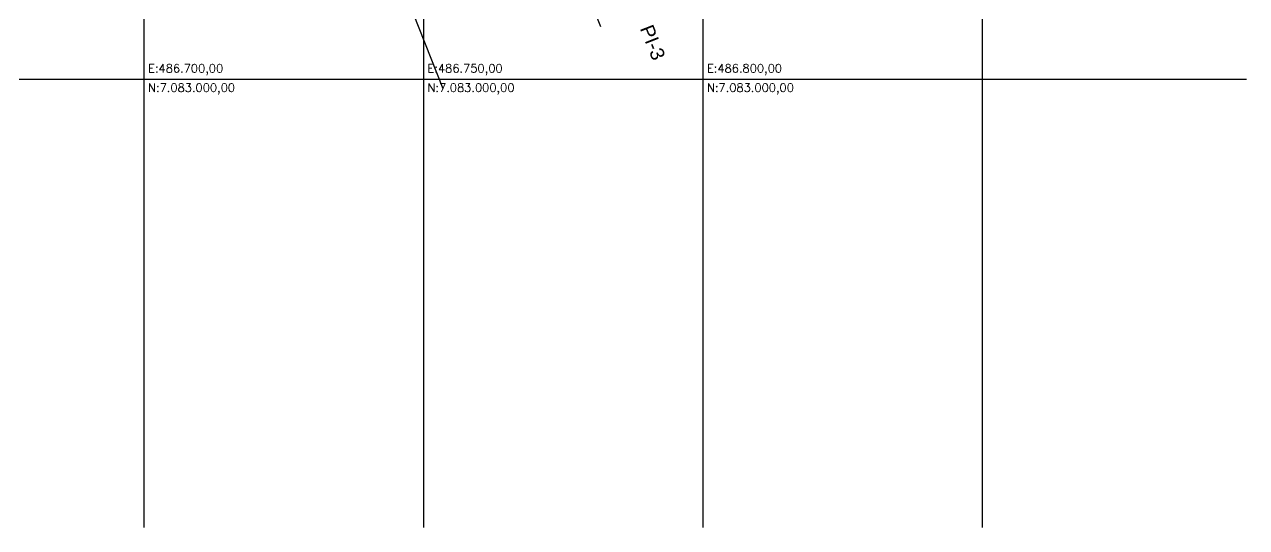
# Model space of a CAD drawing. Header units: metres. Extents: x 486561 to 486942, y 7083268 to 7083787.
# Drawn here: x 486722.9 to 486941.5, y 7083267.8 to 7083357.8 of the extents above; entities that cross this region are included whole.
import ezdxf

# ---------------------------------------------------------------- set-up
doc = ezdxf.new("R2010")
doc.units = ezdxf.units.M
for name, color, linetype in [('ALAMBRADA', 45, 'Continuous'), ('C-ROAD-STAN-MAJR', 7, 'Continuous'), ('C-TINN-BNDY', 110, 'Continuous'), ('grilla', 254, 'Continuous')]:
    doc.layers.add(name, color=color, linetype=linetype)
doc.styles.add('arial', font='arial.ttf')
doc.styles.get("Standard").update_dxf_attribs({"font": 'simplex.shx'})

# ---------------------------------------------------------------- blocks, each defined once
blk = doc.blocks.new('*U20', base_point=(486700, 7083000))
at = {"layer": 'grilla', "linetype": 'ByBlock', "char_height": 1.5}
for s, insert, attachment_point in [('E:486.700,00', (486700.75, 7083000.75), 7), ('N:7.083.000,00', (486700.75, 7082999.25), 1)]:
    blk.add_mtext(s, dxfattribs=dict(at, insert=insert, attachment_point=attachment_point))
blk = doc.blocks.new('*U23', base_point=(486750, 7083000))
at = {"layer": 'grilla', "linetype": 'ByBlock', "char_height": 1.5}
for s, insert, attachment_point in [('E:486.750,00', (486750.75, 7083000.75), 7), ('N:7.083.000,00', (486750.75, 7082999.25), 1)]:
    blk.add_mtext(s, dxfattribs=dict(at, insert=insert, attachment_point=attachment_point))
blk = doc.blocks.new('*U26', base_point=(486800, 7083000))
at = {"layer": 'grilla', "linetype": 'ByBlock', "char_height": 1.5}
for s, insert, attachment_point in [('E:486.800,00', (486800.75, 7083000.75), 7), ('N:7.083.000,00', (486800.75, 7082999.25), 1)]:
    blk.add_mtext(s, dxfattribs=dict(at, insert=insert, attachment_point=attachment_point))

msp = doc.modelspace()

# ---------------------------------------------------------------- linework, layer by layer
at = {"layer": 'ALAMBRADA', "color": 7}
msp.add_line((486747.07, 7083473.9, 78.78), (486797.75, 7083346.37, 78.78), dxfattribs=at)
at = {"layer": 'C-TINN-BNDY', "color": 7, "linetype": 'Continuous', "lineweight": -3}
msp.add_line((486826.02, 7083357.41, 77.06), (486822.34, 7083366.71, 77.13), dxfattribs=at)
at = {"layer": 'grilla', "color": 7}
for p, q in [((486744.25, 7083787.39), (486744.25, 7083267.82)), ((486794.25, 7083787.39), (486794.25, 7083267.82)), ((486844.25, 7083787.39), (486844.25, 7083267.82)), ((486894.25, 7083787.39), (486894.25, 7083267.82)), ((486561.45, 7083348.01), (486941.55, 7083348.01))]:
    msp.add_line(p, q, dxfattribs=at)

# ---------------------------------------------------------------- block references
at = {"layer": 'grilla'}
for name, p in [('*U20', (486744.25, 7083348.01)), ('*U23', (486794.25, 7083348.01)), ('*U26', (486844.25, 7083348.01))]:
    msp.add_blockref(name, p, dxfattribs=at)

# ---------------------------------------------------------------- texts
at = {"layer": 'C-ROAD-STAN-MAJR', "color": 7, "linetype": 'Continuous', "lineweight": -3, "style": 'arial'}
msp.add_text('PI-3', height=2.5, rotation=291.6046, dxfattribs=at).set_placement((486832.96, 7083357.11))

doc.saveas('drawing.dxf')
